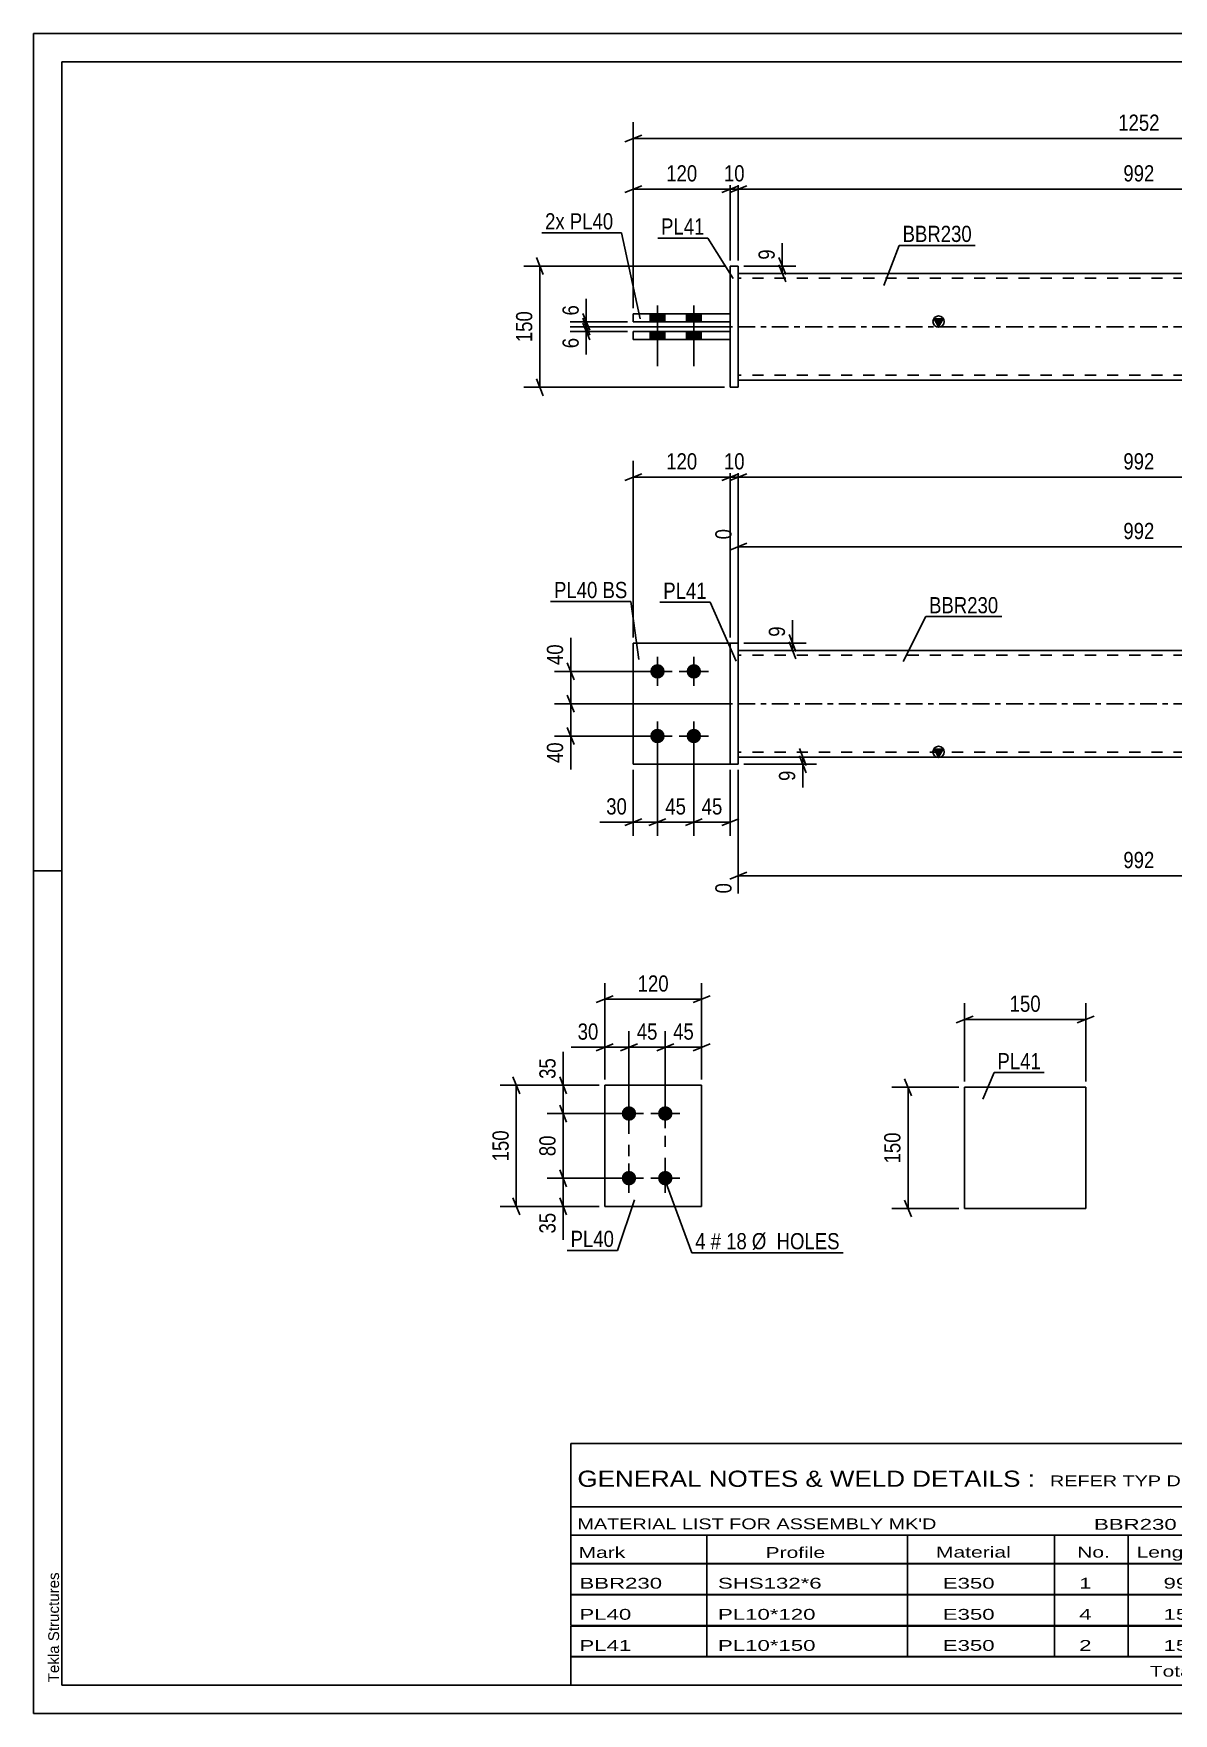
# Model space of a CAD drawing. Header units: millimetres. Extents: x 0 to 420, y 0 to 297.
# Drawn here: x 0 to 201.5, y 0 to 297 of the extents above; entities that cross this region are included whole.
import ezdxf

# ---------------------------------------------------------------- set-up
doc = ezdxf.new("R2010")
doc.units = ezdxf.units.MM
doc.linetypes.add('DXK_LINE_DOT2', pattern=[3.9198, 1.9599, -1.9599])
doc.linetypes.add('DXK_LINE_DOT3', pattern=[5.9187, 2.979, -0.9799, 0.9799, -0.9799])
doc.styles.add('Arial', font='ARIAL.TTF', dxfattribs={"height": 0.2})
doc.styles.add('Arial Narrow', font='ARIALN.TTF', dxfattribs={"height": 0.2})

# ---------------------------------------------------------------- blocks, each defined once
blk = doc.blocks.new('Unknown-585697790-1128')
at = {"color": 5, "linetype": 'Continuous'}
for p, q in [((420, 297), (0, 297)), ((0, 297), (0, 0)), ((0, 292), (0, 297)), ((415, 292), (5, 292)), ((5, 292), (5, 5)), ((5, 149), (0, 149)), ((0, 0), (0, 5)), ((5, 5), (415, 5)), ((0, 0), (420, 0))]:
    blk.add_line(p, q, dxfattribs=at)
at = {"color": 174, "linetype": 'Continuous', "style": 'Arial'}
blk.add_text('Tekla Structures', height=1.9102, rotation=90, dxfattribs=at).set_placement((4.5, 5.5))
blk = doc.blocks.new('Part-585697790-1584 - 1568')
at = {"color": 2, "linetype": 'Continuous'}
for p, q in [((118.11, 111.06), (100.97, 111.06)), ((100.97, 111.06), (100.97, 89.63)), ((118.11, 89.63), (118.11, 111.06)), ((100.97, 89.63), (118.11, 89.63))]:
    blk.add_line(p, q, dxfattribs=at)
blk = doc.blocks.new('Bolt-585697790-1589 - 1568')
at = {"linetype": 'Continuous'}
for points in [[(105.26, 104.78, -1), (105.26, 107.35, -1)], [(111.68, 104.78, -1), (111.68, 107.35, -1)], [(105.26, 93.35, -1), (105.26, 95.92, -1)], [(111.68, 93.35, -1), (111.68, 95.92, -1)]]:
    blk.add_hatch(color=1, dxfattribs=at).paths.add_polyline_path(points)
at = {"color": 1, "linetype": 'Continuous'}
for p, q in [((105.26, 103.49), (105.26, 108.63)), ((111.68, 103.49), (111.68, 108.63)), ((107.83, 106.06), (102.68, 106.06)), ((114.26, 106.06), (109.11, 106.06)), ((105.26, 92.06), (105.26, 97.2)), ((111.68, 92.06), (111.68, 97.2)), ((107.83, 94.63), (102.68, 94.63)), ((114.26, 94.63), (109.11, 94.63))]:
    blk.add_line(p, q, dxfattribs=at)
blk = doc.blocks.new('Part-585697790-1942 - 1926')
at = {"color": 2, "linetype": 'Continuous'}
for p, q in [((106.02, 167.81), (106.02, 189.24)), ((106.02, 189.24), (123.16, 189.24)), ((106.02, 167.81), (123.16, 167.81))]:
    blk.add_line(p, q, dxfattribs=at)
at = {"color": 7, "linetype": 'DXK_LINE_DOT2'}
blk.add_line((123.16, 167.81), (123.16, 189.24), dxfattribs=at)
blk = doc.blocks.new('Part-585697790-1947 - 1926')
at = {"linetype": 'Continuous'}
blk.add_hatch(color=2, dxfattribs=at).paths.add_polyline_path([(160, 169.09), (159.2, 170.49), (160.8, 170.49)])
at = {"color": 2, "linetype": 'Continuous'}
for p, q in [((124.59, 187.95), (266.24, 187.95)), ((160, 169.09), (159.2, 170.49)), ((159.2, 170.49), (160.8, 170.49)), ((160.8, 170.49), (160, 169.09)), ((124.59, 169.09), (266.24, 169.09))]:
    blk.add_line(p, q, dxfattribs=at)
at = {"color": 7, "linetype": 'DXK_LINE_DOT2'}
for p, q in [((124.59, 169.09), (124.59, 187.95)), ((266.24, 169.09), (266.24, 187.95)), ((266.24, 187.09), (124.59, 187.09)), ((266.24, 169.95), (124.59, 169.95))]:
    blk.add_line(p, q, dxfattribs=at)
at = {"color": 7, "linetype": 'DXK_LINE_DOT3'}
blk.add_line((124.59, 178.52), (266.24, 178.52), dxfattribs=at)
at = {"color": 2, "linetype": 'Continuous'}
blk.add_circle((160, 169.99), 1, dxfattribs=at)
blk = doc.blocks.new('Bolt-585697790-1954 - 1926')
at = {"linetype": 'Continuous'}
for points in [[(110.3, 182.95, -1), (110.3, 185.52, -1)], [(116.73, 182.95, -1), (116.73, 185.52, -1)], [(110.3, 171.52, -1), (110.3, 174.09, -1)], [(116.73, 171.52, -1), (116.73, 174.09, -1)]]:
    blk.add_hatch(color=1, dxfattribs=at).paths.add_polyline_path(points)
at = {"color": 1, "linetype": 'Continuous'}
for p, q in [((112.88, 184.24), (107.73, 184.24)), ((110.3, 181.67), (110.3, 186.81)), ((119.3, 184.24), (114.16, 184.24)), ((116.73, 181.67), (116.73, 186.81)), ((110.3, 170.24), (110.3, 175.38)), ((116.73, 170.24), (116.73, 175.38)), ((112.88, 172.81), (107.73, 172.81)), ((119.3, 172.81), (114.16, 172.81))]:
    blk.add_line(p, q, dxfattribs=at)
blk = doc.blocks.new('Part-585697790-1960 - 1926')
at = {"color": 2, "linetype": 'Continuous'}
for p, q in [((124.59, 189.24), (123.16, 189.24)), ((123.16, 189.24), (123.16, 167.81)), ((124.59, 167.81), (124.59, 189.24)), ((123.16, 167.81), (124.59, 167.81))]:
    blk.add_line(p, q, dxfattribs=at)
blk = doc.blocks.new('Part-585697790-1965 - 1926')
at = {"color": 7, "linetype": 'DXK_LINE_DOT2'}
for p, q in [((123.16, 189.24), (106.02, 189.24)), ((106.02, 189.24), (106.02, 167.81)), ((123.16, 167.81), (123.16, 189.24)), ((106.02, 167.81), (123.16, 167.81))]:
    blk.add_line(p, q, dxfattribs=at)
blk = doc.blocks.new('Part-585697790-2284 - 2276')
at = {"color": 2, "linetype": 'Continuous'}
for p, q in [((124.59, 255.9), (123.16, 255.9)), ((123.16, 255.9), (123.16, 234.47)), ((124.59, 234.47), (124.59, 255.9)), ((123.16, 234.47), (124.59, 234.47))]:
    blk.add_line(p, q, dxfattribs=at)
blk = doc.blocks.new('Bolt-585697790-2279 - 2276')
at = {"linetype": 'Continuous'}
for points in [[(109.02, 246.04), (111.59, 246.04), (111.59, 247.47), (109.02, 247.47)], [(109.02, 246.04), (111.59, 246.04), (111.59, 247.47), (109.02, 247.47)], [(115.45, 246.04), (118.02, 246.04), (118.02, 247.47), (115.45, 247.47)], [(115.45, 246.04), (118.02, 246.04), (118.02, 247.47), (115.45, 247.47)], [(109.02, 242.9), (111.59, 242.9), (111.59, 244.33), (109.02, 244.33)], [(109.02, 242.9), (111.59, 242.9), (111.59, 244.33), (109.02, 244.33)], [(115.45, 242.9), (118.02, 242.9), (118.02, 244.33), (115.45, 244.33)], [(115.45, 242.9), (118.02, 242.9), (118.02, 244.33), (115.45, 244.33)]]:
    blk.add_hatch(color=1, dxfattribs=at).paths.add_polyline_path(points)
at = {"color": 1, "linetype": 'Continuous'}
for p, q in [((109.02, 247.47), (109.02, 246.04)), ((109.02, 247.47), (109.02, 246.04)), ((110.3, 248.9), (110.3, 238.18)), ((110.3, 248.9), (110.3, 238.18)), ((111.59, 247.47), (111.59, 246.04)), ((111.59, 247.47), (111.59, 246.04)), ((115.45, 247.47), (115.45, 246.04)), ((115.45, 247.47), (115.45, 246.04)), ((116.73, 248.9), (116.73, 238.18)), ((116.73, 248.9), (116.73, 238.18)), ((118.02, 247.47), (118.02, 246.04)), ((118.02, 247.47), (118.02, 246.04)), ((109.02, 244.33), (109.02, 242.9)), ((109.02, 244.33), (109.02, 242.9)), ((111.59, 244.33), (111.59, 242.9)), ((111.59, 244.33), (111.59, 242.9)), ((115.45, 244.33), (115.45, 242.9)), ((115.45, 244.33), (115.45, 242.9)), ((118.02, 244.33), (118.02, 242.9)), ((118.02, 244.33), (118.02, 242.9))]:
    blk.add_line(p, q, dxfattribs=at)
blk = doc.blocks.new('Part-585697790-2289 - 2276')
at = {"color": 2, "linetype": 'Continuous'}
for p, q in [((106.02, 246.04), (106.02, 247.47)), ((106.02, 247.47), (123.16, 247.47)), ((123.16, 247.47), (123.16, 246.04)), ((123.16, 246.04), (106.02, 246.04))]:
    blk.add_line(p, q, dxfattribs=at)
blk = doc.blocks.new('Part-585697790-2304 - 2276')
at = {"linetype": 'Continuous'}
blk.add_hatch(color=2, dxfattribs=at).paths.add_polyline_path([(160, 245.18), (159.2, 246.58), (160.8, 246.58)])
at = {"color": 2, "linetype": 'Continuous'}
for p, q in [((124.59, 254.61), (266.24, 254.61)), ((160, 245.18), (159.2, 246.58)), ((159.2, 246.58), (160.8, 246.58)), ((160.8, 246.58), (160, 245.18)), ((124.59, 235.75), (266.24, 235.75))]:
    blk.add_line(p, q, dxfattribs=at)
at = {"color": 7, "linetype": 'DXK_LINE_DOT2'}
for p, q in [((124.59, 235.75), (124.59, 254.61)), ((266.24, 253.75), (124.59, 253.75)), ((266.24, 254.61), (266.24, 235.75)), ((266.24, 236.61), (124.59, 236.61))]:
    blk.add_line(p, q, dxfattribs=at)
at = {"color": 7, "linetype": 'DXK_LINE_DOT3'}
blk.add_line((124.59, 245.18), (266.24, 245.18), dxfattribs=at)
at = {"color": 2, "linetype": 'Continuous'}
blk.add_circle((160, 246.08), 1, dxfattribs=at)
blk = doc.blocks.new('Part-585697790-2319 - 2276')
at = {"color": 2, "linetype": 'Continuous'}
for p, q in [((106.02, 244.33), (123.16, 244.33)), ((106.02, 242.9), (106.02, 244.33)), ((123.16, 244.33), (123.16, 242.9)), ((123.16, 242.9), (106.02, 242.9))]:
    blk.add_line(p, q, dxfattribs=at)
blk = doc.blocks.new('Part-585697790-1544 - 1528')
at = {"color": 2, "linetype": 'Continuous'}
for p, q in [((186.03, 110.7), (164.6, 110.7)), ((164.6, 110.7), (164.6, 89.27)), ((186.03, 89.27), (186.03, 110.7)), ((164.6, 89.27), (186.03, 89.27))]:
    blk.add_line(p, q, dxfattribs=at)
blk = doc.blocks.new('Rectangle-585697790-1704 - 1568')
at = {"color": 1, "linetype": 'DXK_LINE_DOT2'}
blk.add_lwpolyline([(105.26, 106.06), (111.68, 106.06), (111.68, 94.63), (105.26, 94.63), (105.26, 106.06)], close=True, dxfattribs=at)
blk = doc.blocks.new('StraightDimension-585697790-1591 - 1568')
at = {"color": 7, "linetype": 'Continuous'}
for p, q in [((100.97, 112.06), (100.97, 129.12)), ((118.11, 112.06), (118.11, 129.12)), ((102.47, 126.87), (99.47, 125.67)), ((100.97, 126.27), (118.11, 126.27)), ((116.61, 125.67), (119.61, 126.87))]:
    blk.add_line(p, q, dxfattribs=at)
at = {"color": 0}
blk.add_wipeout([(112.88, 127.02), (112.88, 131.22), (106.2, 131.22), (106.2, 127.02)], dxfattribs=at)
at = {"color": 3, "style": 'Arial Narrow'}
blk.add_text('120', height=2.863, dxfattribs=at).set_placement((106.8, 127.62))
blk = doc.blocks.new('StraightDimension-585697790-1691 - 1568')
at = {"color": 7, "linetype": 'Continuous'}
for p, q in [((93.03, 96.13), (94.23, 93.13)), ((104.26, 94.63), (90.78, 94.63)), ((93.63, 89.63), (93.63, 94.63)), ((99.97, 89.63), (90.78, 89.63)), ((94.23, 88.13), (93.03, 91.13))]:
    blk.add_line(p, q, dxfattribs=at)
at = {"color": 0}
blk.add_wipeout([(92.88, 89.11), (88.68, 89.11), (88.68, 84.25), (92.88, 84.25)], dxfattribs=at)
at = {"color": 7, "linetype": 'Continuous'}
blk.add_line((93.63, 89.63), (93.63, 83.73), dxfattribs=at)
blk.add_line((93.63, 89.63), (93.63, 83.73), dxfattribs=at)
at = {"color": 3, "style": 'Arial Narrow'}
blk.add_text('35', height=2.863, rotation=90.0002, dxfattribs=at).set_placement((92.28, 84.85))
blk = doc.blocks.new('StraightDimension-585697790-1627 - 1568')
at = {"color": 7, "linetype": 'Continuous'}
for p, q in [((105.26, 107.06), (105.26, 120.62)), ((111.68, 107.06), (111.68, 120.62)), ((103.76, 117.17), (106.76, 118.37)), ((105.26, 117.77), (111.68, 117.77)), ((113.18, 118.37), (110.18, 117.17))]:
    blk.add_line(p, q, dxfattribs=at)
at = {"color": 0}
blk.add_wipeout([(110.9, 118.52), (110.9, 122.72), (106.04, 122.72), (106.04, 118.52)], dxfattribs=at)
at = {"color": 3, "style": 'Arial Narrow'}
blk.add_text('45', height=2.863, dxfattribs=at).set_placement((106.64, 119.12))
blk = doc.blocks.new('StraightDimension-585697790-1611 - 1568')
at = {"color": 7, "linetype": 'Continuous'}
for p, q in [((111.68, 107.06), (111.68, 120.62)), ((118.11, 112.06), (118.11, 120.62)), ((110.18, 117.17), (113.18, 118.37)), ((111.68, 117.77), (118.11, 117.77)), ((119.61, 118.37), (116.61, 117.17))]:
    blk.add_line(p, q, dxfattribs=at)
at = {"color": 0}
blk.add_wipeout([(117.33, 118.52), (117.33, 122.72), (112.47, 122.72), (112.47, 118.52)], dxfattribs=at)
at = {"color": 3, "style": 'Arial Narrow'}
blk.add_text('45', height=2.863, dxfattribs=at).set_placement((113.07, 119.12))
blk = doc.blocks.new('StraightDimension-585697790-1637 - 1568')
at = {"color": 7, "linetype": 'Continuous'}
for p, q in [((100.97, 112.06), (100.97, 120.62)), ((105.26, 107.06), (105.26, 120.62)), ((99.47, 117.17), (102.47, 118.37)), ((100.97, 117.77), (105.26, 117.77)), ((106.76, 118.37), (103.76, 117.17))]:
    blk.add_line(p, q, dxfattribs=at)
at = {"color": 0}
blk.add_wipeout([(100.44, 118.52), (100.44, 122.72), (95.59, 122.72), (95.59, 118.52)], dxfattribs=at)
at = {"color": 7, "linetype": 'Continuous'}
blk.add_line((100.97, 117.77), (95.06, 117.77), dxfattribs=at)
blk.add_line((100.97, 117.77), (95.06, 117.77), dxfattribs=at)
at = {"color": 3, "style": 'Arial Narrow'}
blk.add_text('30', height=2.863, dxfattribs=at).set_placement((96.19, 119.12))
blk = doc.blocks.new('StraightDimension-585697790-1651 - 1568')
at = {"color": 7, "linetype": 'Continuous'}
for p, q in [((99.97, 111.06), (82.49, 111.06)), ((85.94, 109.56), (84.74, 112.56)), ((85.34, 89.63), (85.34, 111.06)), ((99.97, 89.63), (82.49, 89.63)), ((84.74, 91.13), (85.94, 88.13))]:
    blk.add_line(p, q, dxfattribs=at)
at = {"color": 0}
blk.add_wipeout([(84.59, 103.69), (80.39, 103.69), (80.39, 97.01), (84.59, 97.01)], dxfattribs=at)
at = {"color": 3, "style": 'Arial Narrow'}
blk.add_text('150', height=2.863, rotation=90.0002, dxfattribs=at).set_placement((83.99, 97.61))
blk = doc.blocks.new('StraightDimension-585697790-1668 - 1568')
at = {"color": 7, "linetype": 'Continuous'}
for p, q in [((99.97, 111.06), (90.78, 111.06)), ((93.03, 112.56), (94.23, 109.56)), ((93.63, 106.06), (93.63, 111.06)), ((94.23, 104.56), (93.03, 107.56)), ((104.26, 106.06), (90.78, 106.06))]:
    blk.add_line(p, q, dxfattribs=at)
at = {"color": 0}
blk.add_wipeout([(92.88, 116.44), (88.68, 116.44), (88.68, 111.59), (92.88, 111.59)], dxfattribs=at)
at = {"color": 7, "linetype": 'Continuous'}
blk.add_line((93.63, 111.06), (93.63, 116.97), dxfattribs=at)
blk.add_line((93.63, 111.06), (93.63, 116.97), dxfattribs=at)
at = {"color": 3, "style": 'Arial Narrow'}
blk.add_text('35', height=2.863, rotation=90.0002, dxfattribs=at).set_placement((92.28, 112.19))
blk = doc.blocks.new('StraightDimension-585697790-1681 - 1568')
at = {"color": 7, "linetype": 'Continuous'}
for p, q in [((93.03, 107.56), (94.23, 104.56)), ((104.26, 106.06), (90.78, 106.06)), ((93.63, 94.63), (93.63, 106.06)), ((94.23, 93.13), (93.03, 96.13)), ((104.26, 94.63), (90.78, 94.63))]:
    blk.add_line(p, q, dxfattribs=at)
at = {"color": 0}
blk.add_wipeout([(92.88, 102.78), (88.68, 102.78), (88.68, 97.92), (92.88, 97.92)], dxfattribs=at)
at = {"color": 3, "style": 'Arial Narrow'}
blk.add_text('80', height=2.863, rotation=90.0002, dxfattribs=at).set_placement((92.28, 98.52))
blk = doc.blocks.new('StraightDimension-585697790-2153 - 1926')
at = {"color": 7, "linetype": 'Continuous'}
for p, q in [((123.59, 178.52), (92.11, 178.52)), ((94.36, 180.02), (95.56, 177.02)), ((94.96, 172.81), (94.96, 178.52)), ((109.3, 172.81), (92.11, 172.81)), ((95.56, 171.31), (94.36, 174.31))]:
    blk.add_line(p, q, dxfattribs=at)
at = {"color": 0}
blk.add_wipeout([(94.21, 172.28), (90.01, 172.28), (90.01, 167.43), (94.21, 167.43)], dxfattribs=at)
at = {"color": 7, "linetype": 'Continuous'}
blk.add_line((94.96, 172.81), (94.96, 166.9), dxfattribs=at)
blk.add_line((94.96, 172.81), (94.96, 166.9), dxfattribs=at)
at = {"color": 3, "style": 'Arial Narrow'}
blk.add_text('40', height=2.863, rotation=90.0002, dxfattribs=at).set_placement((93.61, 168.03))
blk = doc.blocks.new('StraightDimension-585697790-2006 - 1926')
at = {"color": 7, "linetype": 'Continuous'}
for p, q in [((124.59, 190.24), (124.59, 221.44)), ((266.24, 190.24), (266.24, 221.44)), ((126.09, 219.19), (123.09, 217.99)), ((124.59, 218.59), (266.24, 218.59)), ((264.74, 217.99), (267.74, 219.19))]:
    blk.add_line(p, q, dxfattribs=at)
at = {"color": 0}
blk.add_wipeout([(198.76, 219.34), (198.76, 223.54), (192.07, 223.54), (192.07, 219.34)], dxfattribs=at)
at = {"color": 3, "style": 'Arial Narrow'}
blk.add_text('992', height=2.863, dxfattribs=at).set_placement((192.67, 219.94))
blk = doc.blocks.new('StraightDimension-585697790-2221 - 1926')
at = {"color": 7, "linetype": 'Continuous'}
for p, q in [((266.24, 190.24), (266.24, 213.06)), ((124.59, 188.95), (124.59, 209.41)), ((126.09, 206.88), (123.09, 205.68)), ((124.59, 206.28), (266.24, 206.28)), ((264.74, 205.68), (267.74, 206.88))]:
    blk.add_line(p, q, dxfattribs=at)
at = {"color": 0}
blk.add_wipeout([(198.76, 207.03), (198.76, 211.23), (192.07, 211.23), (192.07, 207.03)], dxfattribs=at)
at = {"color": 0, "linetype": 'Continuous'}
for points in [[(265.64, 213.66), (261.44, 213.66), (261.44, 206.98), (265.64, 206.98)], [(123.99, 210.01), (119.79, 210.01), (119.79, 206.98), (123.99, 206.98)]]:
    blk.add_wipeout(points, dxfattribs=at)
at = {"color": 3, "linetype": 'Continuous', "style": 'Arial Narrow'}
for s, height, p in [('992', 2.863, (265.04, 207.58)), ('0', 2.86, (123.39, 207.58))]:
    blk.add_text(s, height=height, rotation=90.0002, dxfattribs=at).set_placement(p)
at = {"color": 3, "style": 'Arial Narrow'}
blk.add_text('992', height=2.863, dxfattribs=at).set_placement((192.67, 207.63))
blk = doc.blocks.new('StraightDimension-585697790-2032 - 1926')
at = {"color": 7, "linetype": 'Continuous'}
for p, q in [((106.02, 190.24), (106.02, 221.44)), ((123.16, 190.24), (123.16, 221.44)), ((107.52, 219.19), (104.52, 217.99)), ((106.02, 218.59), (123.16, 218.59)), ((121.66, 217.99), (124.66, 219.19))]:
    blk.add_line(p, q, dxfattribs=at)
at = {"color": 0}
blk.add_wipeout([(117.93, 219.34), (117.93, 223.54), (111.25, 223.54), (111.25, 219.34)], dxfattribs=at)
at = {"color": 3, "style": 'Arial Narrow'}
blk.add_text('120', height=2.863, dxfattribs=at).set_placement((111.85, 219.94))
blk = doc.blocks.new('StraightDimension-585697790-2203 - 1926')
at = {"color": 7, "linetype": 'Continuous'}
for p, q in [((110.3, 171.81), (110.3, 155.18)), ((116.73, 171.81), (116.73, 155.18)), ((108.8, 156.98), (111.8, 158.18)), ((110.3, 157.58), (116.73, 157.58)), ((118.23, 158.18), (115.23, 156.98))]:
    blk.add_line(p, q, dxfattribs=at)
at = {"color": 0}
blk.add_wipeout([(115.95, 158.33), (115.95, 162.53), (111.09, 162.53), (111.09, 158.33)], dxfattribs=at)
at = {"color": 3, "style": 'Arial Narrow'}
blk.add_text('45', height=2.863, dxfattribs=at).set_placement((111.69, 158.93))
blk = doc.blocks.new('StraightDimension-585697790-2167 - 1926')
at = {"color": 7, "linetype": 'Continuous'}
for p, q in [((133.59, 190.74), (134.79, 187.74)), ((125.59, 189.24), (136.59, 189.24)), ((125.59, 187.95), (136.59, 187.95)), ((134.79, 186.45), (133.59, 189.45)), ((134.19, 187.95), (134.19, 189.24))]:
    blk.add_line(p, q, dxfattribs=at)
at = {"color": 0}
blk.add_wipeout([(133.44, 192.79), (129.24, 192.79), (129.24, 189.76), (133.44, 189.76)], dxfattribs=at)
at = {"color": 7, "linetype": 'Continuous'}
blk.add_line((134.19, 189.24), (134.19, 193.32), dxfattribs=at)
blk.add_line((134.19, 189.24), (134.19, 193.32), dxfattribs=at)
at = {"color": 3, "style": 'Arial Narrow'}
blk.add_text('9', height=2.86, rotation=90.0002, dxfattribs=at).set_placement((132.84, 190.36))
blk = doc.blocks.new('StraightDimension-585697790-2015 - 1926')
at = {"color": 7, "linetype": 'Continuous'}
for p, q in [((123.16, 190.24), (123.16, 221.44)), ((124.59, 190.24), (124.59, 221.44)), ((121.66, 217.99), (124.66, 219.19)), ((126.09, 219.19), (123.09, 217.99)), ((123.16, 218.59), (124.59, 218.59))]:
    blk.add_line(p, q, dxfattribs=at)
at = {"color": 0}
blk.add_wipeout([(126.3, 219.34), (126.3, 223.54), (121.45, 223.54), (121.45, 219.34)], dxfattribs=at)
at = {"color": 3, "style": 'Arial Narrow'}
blk.add_text('10', height=2.863, dxfattribs=at).set_placement((122.05, 219.94))
blk = doc.blocks.new('StraightDimension-585697790-2190 - 1926')
at = {"color": 7, "linetype": 'Continuous'}
for p, q in [((116.73, 171.81), (116.73, 155.18)), ((123.16, 166.81), (123.16, 155.18)), ((115.23, 156.98), (118.23, 158.18)), ((116.73, 157.58), (123.16, 157.58)), ((124.66, 158.18), (121.66, 156.98))]:
    blk.add_line(p, q, dxfattribs=at)
at = {"color": 0}
blk.add_wipeout([(122.37, 158.33), (122.37, 162.53), (117.52, 162.53), (117.52, 158.33)], dxfattribs=at)
at = {"color": 3, "style": 'Arial Narrow'}
blk.add_text('45', height=2.863, dxfattribs=at).set_placement((118.12, 158.93))
blk = doc.blocks.new('StraightDimension-585697790-2140 - 1926')
at = {"color": 7, "linetype": 'Continuous'}
for p, q in [((109.3, 184.24), (92.11, 184.24)), ((94.36, 185.74), (95.56, 182.74)), ((94.96, 178.52), (94.96, 184.24)), ((123.59, 178.52), (92.11, 178.52)), ((95.56, 177.02), (94.36, 180.02))]:
    blk.add_line(p, q, dxfattribs=at)
at = {"color": 0}
blk.add_wipeout([(94.21, 189.62), (90.01, 189.62), (90.01, 184.76), (94.21, 184.76)], dxfattribs=at)
at = {"color": 7, "linetype": 'Continuous'}
blk.add_line((94.96, 184.24), (94.96, 190.14), dxfattribs=at)
blk.add_line((94.96, 184.24), (94.96, 190.14), dxfattribs=at)
at = {"color": 3, "style": 'Arial Narrow'}
blk.add_text('40', height=2.863, rotation=90.0002, dxfattribs=at).set_placement((93.61, 185.36))
blk = doc.blocks.new('StraightDimension-585697790-2176 - 1926')
at = {"color": 7, "linetype": 'Continuous'}
for p, q in [((135.39, 170.59), (136.59, 167.59)), ((136.59, 166.31), (135.39, 169.31)), ((125.59, 169.09), (138.39, 169.09)), ((125.59, 167.81), (138.39, 167.81)), ((135.99, 167.81), (135.99, 169.09))]:
    blk.add_line(p, q, dxfattribs=at)
at = {"color": 0}
blk.add_wipeout([(135.24, 167.28), (131.04, 167.28), (131.04, 164.26), (135.24, 164.26)], dxfattribs=at)
at = {"color": 7, "linetype": 'Continuous'}
blk.add_line((135.99, 167.81), (135.99, 163.73), dxfattribs=at)
blk.add_line((135.99, 167.81), (135.99, 163.73), dxfattribs=at)
at = {"color": 3, "style": 'Arial Narrow'}
blk.add_text('9', height=2.86, rotation=90.0002, dxfattribs=at).set_placement((134.64, 164.86))
blk = doc.blocks.new('StraightDimension-585697790-2185 - 1926')
at = {"color": 7, "linetype": 'Continuous'}
for p, q in [((124.59, 166.81), (124.59, 144.98)), ((266.24, 166.81), (266.24, 141.33)), ((126.09, 148.71), (123.09, 147.51)), ((264.74, 147.51), (267.74, 148.71)), ((124.59, 148.11), (266.24, 148.11))]:
    blk.add_line(p, q, dxfattribs=at)
at = {"color": 0}
blk.add_wipeout([(198.76, 148.86), (198.76, 153.06), (192.07, 153.06), (192.07, 148.86)], dxfattribs=at)
at = {"color": 0, "linetype": 'Continuous'}
for points in [[(123.99, 147.41), (119.79, 147.41), (119.79, 144.38), (123.99, 144.38)], [(265.64, 147.41), (261.44, 147.41), (261.44, 140.73), (265.64, 140.73)]]:
    blk.add_wipeout(points, dxfattribs=at)
at = {"color": 3, "style": 'Arial Narrow'}
blk.add_text('992', height=2.863, dxfattribs=at).set_placement((192.67, 149.46))
at = {"color": 3, "linetype": 'Continuous', "style": 'Arial Narrow'}
for s, height, p in [('0', 2.86, (123.39, 144.98)), ('992', 2.863, (265.04, 141.33))]:
    blk.add_text(s, height=height, rotation=90.0002, dxfattribs=at).set_placement(p)
blk = doc.blocks.new('StraightDimension-585697790-2210 - 1926')
at = {"color": 7, "linetype": 'Continuous'}
for p, q in [((110.3, 171.81), (110.3, 155.18)), ((106.02, 166.81), (106.02, 155.18)), ((104.52, 156.98), (107.52, 158.18)), ((106.02, 157.58), (110.3, 157.58)), ((111.8, 158.18), (108.8, 156.98))]:
    blk.add_line(p, q, dxfattribs=at)
at = {"color": 0}
blk.add_wipeout([(105.49, 158.33), (105.49, 162.53), (100.64, 162.53), (100.64, 158.33)], dxfattribs=at)
at = {"color": 7, "linetype": 'Continuous'}
blk.add_line((106.02, 157.58), (100.11, 157.58), dxfattribs=at)
blk.add_line((106.02, 157.58), (100.11, 157.58), dxfattribs=at)
at = {"color": 3, "style": 'Arial Narrow'}
blk.add_text('30', height=2.863, dxfattribs=at).set_placement((101.24, 158.93))
blk = doc.blocks.new('StraightDimension-585697790-2413 - 2276')
at = {"color": 7, "linetype": 'Continuous'}
for p, q in [((106.02, 248.47), (106.02, 281.32)), ((284.81, 248.47), (284.81, 281.32)), ((107.52, 279.07), (104.52, 277.87)), ((106.02, 278.47), (284.81, 278.47)), ((283.31, 277.87), (286.31, 279.07))]:
    blk.add_line(p, q, dxfattribs=at)
at = {"color": 0}
blk.add_wipeout([(199.67, 279.22), (199.67, 283.42), (191.16, 283.42), (191.16, 279.22)], dxfattribs=at)
at = {"color": 3, "style": 'Arial Narrow'}
blk.add_text('1252', height=2.863, dxfattribs=at).set_placement((191.76, 279.82))
blk = doc.blocks.new('StraightDimension-585697790-2392 - 2276')
at = {"color": 7, "linetype": 'Continuous'}
for p, q in [((106.02, 248.47), (106.02, 272.36)), ((123.16, 256.9), (123.16, 272.36)), ((107.52, 270.11), (104.52, 268.91)), ((106.02, 269.51), (123.16, 269.51)), ((121.66, 268.91), (124.66, 270.11))]:
    blk.add_line(p, q, dxfattribs=at)
at = {"color": 0}
blk.add_wipeout([(117.93, 270.26), (117.93, 274.46), (111.25, 274.46), (111.25, 270.26)], dxfattribs=at)
at = {"color": 3, "style": 'Arial Narrow'}
blk.add_text('120', height=2.863, dxfattribs=at).set_placement((111.85, 270.86))
blk = doc.blocks.new('StraightDimension-585697790-2321 - 2276')
at = {"color": 7, "linetype": 'Continuous'}
for p, q in [((125.59, 255.9), (134.77, 255.9)), ((131.77, 257.4), (132.97, 254.4)), ((132.97, 253.11), (131.77, 256.11)), ((132.37, 254.61), (132.37, 255.9)), ((125.59, 254.61), (134.77, 254.61))]:
    blk.add_line(p, q, dxfattribs=at)
at = {"color": 0}
blk.add_wipeout([(131.62, 259.45), (127.42, 259.45), (127.42, 256.42), (131.62, 256.42)], dxfattribs=at)
at = {"color": 7, "linetype": 'Continuous'}
blk.add_line((132.37, 255.9), (132.37, 259.97), dxfattribs=at)
blk.add_line((132.37, 255.9), (132.37, 259.97), dxfattribs=at)
at = {"color": 3, "style": 'Arial Narrow'}
blk.add_text('9', height=2.86, rotation=90.0002, dxfattribs=at).set_placement((131.02, 257.02))
blk = doc.blocks.new('StraightDimension-585697790-2382 - 2276')
at = {"color": 7, "linetype": 'Continuous'}
for p, q in [((124.59, 256.9), (124.59, 272.36)), ((266.24, 256.9), (266.24, 272.36)), ((126.09, 270.11), (123.09, 268.91)), ((124.59, 269.51), (266.24, 269.51)), ((264.74, 268.91), (267.74, 270.11))]:
    blk.add_line(p, q, dxfattribs=at)
at = {"color": 0}
blk.add_wipeout([(198.76, 270.26), (198.76, 274.46), (192.07, 274.46), (192.07, 270.26)], dxfattribs=at)
at = {"color": 3, "style": 'Arial Narrow'}
blk.add_text('992', height=2.863, dxfattribs=at).set_placement((192.67, 270.86))
blk = doc.blocks.new('StraightDimension-585697790-2402 - 2276')
at = {"color": 7, "linetype": 'Continuous'}
for p, q in [((123.16, 256.9), (123.16, 272.36)), ((124.59, 256.9), (124.59, 272.36)), ((121.66, 268.91), (124.66, 270.11)), ((126.09, 270.11), (123.09, 268.91)), ((123.16, 269.51), (124.59, 269.51))]:
    blk.add_line(p, q, dxfattribs=at)
at = {"color": 0}
blk.add_wipeout([(126.3, 270.26), (126.3, 274.46), (121.45, 274.46), (121.45, 270.26)], dxfattribs=at)
at = {"color": 3, "style": 'Arial Narrow'}
blk.add_text('10', height=2.863, dxfattribs=at).set_placement((122.05, 270.86))
blk = doc.blocks.new('StraightDimension-585697790-2424 - 2276')
at = {"color": 7, "linetype": 'Continuous'}
for p, q in [((122.16, 255.9), (86.66, 255.9)), ((90.11, 254.4), (88.91, 257.4)), ((89.51, 234.47), (89.51, 255.9)), ((88.91, 235.97), (90.11, 232.97)), ((122.16, 234.47), (86.66, 234.47))]:
    blk.add_line(p, q, dxfattribs=at)
at = {"color": 0}
blk.add_wipeout([(88.76, 248.52), (84.56, 248.52), (84.56, 241.84), (88.76, 241.84)], dxfattribs=at)
at = {"color": 3, "style": 'Arial Narrow'}
blk.add_text('150', height=2.863, rotation=90.0002, dxfattribs=at).set_placement((88.16, 242.44))
blk = doc.blocks.new('StraightDimension-585697790-2435 - 2276')
at = {"color": 7, "linetype": 'Continuous'}
for p, q in [((97.12, 247.54), (98.32, 244.54)), ((98.32, 243.68), (97.12, 246.68)), ((105.02, 246.04), (94.87, 246.04)), ((123.59, 245.18), (94.87, 245.18)), ((97.72, 245.18), (97.72, 246.04))]:
    blk.add_line(p, q, dxfattribs=at)
at = {"color": 0}
blk.add_wipeout([(96.97, 249.59), (92.77, 249.59), (92.77, 246.56), (96.97, 246.56)], dxfattribs=at)
at = {"color": 7, "linetype": 'Continuous'}
blk.add_line((97.72, 246.04), (97.72, 250.12), dxfattribs=at)
blk.add_line((97.72, 246.04), (97.72, 250.12), dxfattribs=at)
at = {"color": 3, "style": 'Arial Narrow'}
blk.add_text('6', height=2.86, rotation=90.0002, dxfattribs=at).set_placement((96.37, 247.16))
blk = doc.blocks.new('StraightDimension-585697790-2451 - 2276')
at = {"color": 7, "linetype": 'Continuous'}
for p, q in [((97.12, 246.68), (98.32, 243.68)), ((123.59, 245.18), (94.87, 245.18)), ((105.02, 244.33), (94.87, 244.33)), ((98.32, 242.83), (97.12, 245.83)), ((97.72, 244.33), (97.72, 245.18))]:
    blk.add_line(p, q, dxfattribs=at)
at = {"color": 0}
blk.add_wipeout([(96.97, 243.8), (92.77, 243.8), (92.77, 240.77), (96.97, 240.77)], dxfattribs=at)
at = {"color": 7, "linetype": 'Continuous'}
blk.add_line((97.72, 244.33), (97.72, 240.25), dxfattribs=at)
blk.add_line((97.72, 244.33), (97.72, 240.25), dxfattribs=at)
at = {"color": 3, "style": 'Arial Narrow'}
blk.add_text('6', height=2.86, rotation=90.0002, dxfattribs=at).set_placement((96.37, 241.37))
blk = doc.blocks.new('StraightDimension-585697790-1546 - 1528')
at = {"color": 7, "linetype": 'Continuous'}
for p, q in [((163.6, 110.7), (151.75, 110.7)), ((155.2, 109.2), (154, 112.2)), ((154.6, 89.27), (154.6, 110.7)), ((163.6, 89.27), (151.75, 89.27)), ((154, 90.77), (155.2, 87.77))]:
    blk.add_line(p, q, dxfattribs=at)
at = {"color": 0}
blk.add_wipeout([(153.85, 103.32), (149.65, 103.32), (149.65, 96.64), (153.85, 96.64)], dxfattribs=at)
at = {"color": 3, "style": 'Arial Narrow'}
blk.add_text('150', height=2.863, rotation=90.0002, dxfattribs=at).set_placement((153.25, 97.24))
blk = doc.blocks.new('StraightDimension-585697790-1555 - 1528')
at = {"color": 7, "linetype": 'Continuous'}
for p, q in [((164.6, 111.7), (164.6, 125.55)), ((186.03, 111.7), (186.03, 125.55)), ((166.1, 123.3), (163.1, 122.1)), ((164.6, 122.7), (186.03, 122.7)), ((184.53, 122.1), (187.53, 123.3))]:
    blk.add_line(p, q, dxfattribs=at)
at = {"color": 0}
blk.add_wipeout([(178.66, 123.45), (178.66, 127.65), (171.97, 127.65), (171.97, 123.45)], dxfattribs=at)
at = {"color": 3, "style": 'Arial Narrow'}
blk.add_text('150', height=2.863, dxfattribs=at).set_placement((172.57, 124.05))
blk = doc.blocks.new('Unknown-585697790-3502')
at = {"color": 7, "linetype": 'Continuous'}
for p, q in [((95, 47.75), (255, 47.75)), ((95, 36.5), (95, 47.75)), ((255, 47.75), (255, 36.5)), ((95, 36.5), (255, 36.5)), ((95, 36.5), (95, 31.5)), ((255, 36.5), (255, 31.5)), ((95, 31.5), (255, 31.5)), ((95, 31.5), (95, 26.5)), ((119, 31.5), (119, 26.5)), ((154.5, 31.5), (154.5, 26.5)), ((180.5, 31.5), (180.5, 26.5)), ((193.5, 31.5), (193.5, 26.5)), ((211, 31.5), (211, 26.5)), ((233, 31.5), (233, 26.5)), ((255, 31.5), (255, 26.5)), ((95, 26.5), (255, 26.5)), ((95, 26.45), (95, 21.05)), ((95, 26.45), (255, 26.45)), ((119, 26.5), (119, 21)), ((154.5, 26.5), (154.5, 21)), ((180.5, 26.5), (180.5, 21)), ((193.5, 26.5), (193.5, 21)), ((211, 26.5), (211, 21)), ((233, 26.5), (233, 21)), ((255, 26.45), (255, 21.05)), ((95, 21.05), (255, 21.05)), ((95, 20.95), (95, 15.55)), ((95, 20.95), (255, 20.95)), ((119, 21), (119, 15.5)), ((154.5, 21), (154.5, 15.5)), ((180.5, 21), (180.5, 15.5)), ((193.5, 21), (193.5, 15.5)), ((211, 21), (211, 15.5)), ((233, 21), (233, 15.5)), ((255, 20.95), (255, 15.55)), ((95, 15.55), (255, 15.55)), ((95, 15.45), (95, 10.05)), ((95, 15.45), (255, 15.45)), ((119, 15.5), (119, 10)), ((154.5, 15.5), (154.5, 10)), ((180.5, 15.5), (180.5, 10)), ((193.5, 15.5), (193.5, 10)), ((211, 15.5), (211, 10)), ((233, 15.5), (233, 10)), ((255, 15.45), (255, 10.05)), ((95, 10.05), (255, 10.05)), ((95, 10), (255, 10)), ((95, 10), (95, 5)), ((211, 10), (211, 5)), ((233, 10), (233, 5)), ((255, 10), (255, 5)), ((95, 5), (255, 5))]:
    blk.add_line(p, q, dxfattribs=at)
at = {"color": 7, "style": 'Arial Narrow'}
for s, height, width, p in [('GENERAL NOTES & WELD DETAILS :', 2.8633, 1.4, (96.15, 40.06)), ('REFER TYP DRAWING TYP-01', 1.9089, 1.6, (179.7, 40.16)), ("MATERIAL LIST FOR ASSEMBLY MK'D", 1.9089, 1.6, (96.15, 32.56)), ('BBR230', 1.909, 1.794707, (187.48, 32.47)), ('1', 1.91, 1.794707, (217.08, 32.56)), ('No. Required', 1.9089, 1.6, (226.41, 32.56)), ('Mark', 1.909, 1.7, (96.34, 27.5)), ('Profile', 1.909, 1.7, (129.41, 27.5)), ('Material', 1.909, 1.7, (159.54, 27.56)), ('No.', 1.909, 1.7, (184.5, 27.56)), ('Length', 1.909, 1.7, (195, 27.56)), ('Area', 1.909, 1.7, (217.5, 27.56)), ('Weight', 1.909, 1.7, (237, 27.56))]:
    blk.add_text(s, height=height, dxfattribs=dict(at, width=width)).set_placement(p)
at = {"color": 7, "linetype": 'Continuous', "style": 'Arial Narrow'}
for s, height, width, p in [('BBR230', 1.909, 1.794707, (96.5, 22.06)), ('SHS132*6', 1.909, 1.794707, (121, 22.06)), ('E350', 1.909, 1.794707, (160.74, 22.06)), ('1', 1.91, 1.794707, (184.86, 22.06)), ('992', 1.909, 1.794707, (199.77, 22.06)), ('0.5', 1.909, 1.794707, (221.32, 22.06)), ('23.5', 1.909, 1.794707, (240.14, 22.06)), ('PL40', 1.909, 1.794707, (96.5, 16.56)), ('PL10*120', 1.909, 1.794707, (121, 16.56)), ('E350', 1.909, 1.794707, (160.74, 16.56)), ('4', 1.91, 1.794707, (184.86, 16.56)), ('150', 1.909, 1.794707, (199.77, 16.56)), ('0.0', 1.909, 1.794707, (221.32, 16.56)), ('5.7', 1.909, 1.794707, (242.33, 16.56)), ('PL41', 1.909, 1.794707, (96.5, 11.06)), ('PL10*150', 1.909, 1.794707, (121, 11.06)), ('E350', 1.909, 1.794707, (160.74, 11.06)), ('2', 1.91, 1.794707, (184.86, 11.06)), ('150', 1.909, 1.794707, (199.77, 11.06)), ('0.1', 1.909, 1.794707, (221.32, 11.06)), ('3.5', 1.909, 1.794707, (242.33, 11.06)), ('Total', 1.909, 1.7, (197.33, 6.5)), ('0.8', 1.909, 1.794707, (220.83, 6.5)), ('32.7', 1.909, 1.794707, (240.14, 6.5))]:
    blk.add_text(s, height=height, dxfattribs=dict(at, width=width)).set_placement(p)
blk = doc.blocks.new('Mark-585697790-1585 - 1568')
at = {"color": 0}
blk.add_wipeout([(118.81, 82.06), (118.81, 85.06), (116.98, 85.06), (116.98, 82.06)], dxfattribs=at)
blk.add_wipeout([(118.81, 82.06), (118.81, 85.06), (116.98, 85.06), (116.98, 82.06)], dxfattribs=at)
at = {"color": 7, "linetype": 'Continuous'}
blk.add_line((111.69, 94.2), (116.38, 81.46), dxfattribs=at)
at = {"color": 0}
blk.add_wipeout([(121.54, 82.06), (121.54, 85.06), (119.71, 85.06), (119.71, 82.06)], dxfattribs=at)
blk.add_wipeout([(121.54, 82.06), (121.54, 85.06), (119.71, 85.06), (119.71, 82.06)], dxfattribs=at)
at = {"color": 3, "style": 'Arial Narrow'}
blk.add_text('4', height=2.86, dxfattribs=at).set_placement((116.98, 82.06))
at = {"color": 0}
blk.add_wipeout([(126.09, 82.06), (126.09, 85.06), (122.44, 85.06), (122.44, 82.06)], dxfattribs=at)
blk.add_wipeout([(126.09, 82.06), (126.09, 85.06), (122.44, 85.06), (122.44, 82.06)], dxfattribs=at)
at = {"color": 3, "style": 'Arial Narrow'}
blk.add_text('#', height=2.86, dxfattribs=at).set_placement((119.71, 82.06))
at = {"color": 0}
blk.add_wipeout([(142.52, 82.06), (142.52, 85.06), (126.99, 85.06), (126.99, 82.06)], dxfattribs=at)
blk.add_wipeout([(142.52, 82.06), (142.52, 85.06), (126.99, 85.06), (126.99, 82.06)], dxfattribs=at)
at = {"color": 7, "linetype": 'Continuous'}
blk.add_line((116.38, 81.46), (143.12, 81.46), dxfattribs=at)
at = {"color": 3, "style": 'Arial Narrow'}
for s, p in [('18', (122.44, 82.06)), ('Ø  HOLES', (126.99, 82.06))]:
    blk.add_text(s, height=2.863, dxfattribs=at).set_placement(p)
blk = doc.blocks.new('Mark-585697790-1580 - 1568')
at = {"color": 0}
blk.add_wipeout([(102.62, 82.47), (102.62, 85.47), (94.94, 85.47), (94.94, 82.47)], dxfattribs=at)
blk.add_wipeout([(102.62, 82.47), (102.62, 85.47), (94.94, 85.47), (94.94, 82.47)], dxfattribs=at)
at = {"color": 30, "linetype": 'Continuous'}
for p in [(106.25, 90.83), (94.34, 81.87)]:
    blk.add_line(p, (103.22, 81.87), dxfattribs=at)
at = {"color": 3, "style": 'Arial Narrow'}
blk.add_text('PL40', height=2.863, dxfattribs=at).set_placement((94.94, 82.47))
blk = doc.blocks.new('Mark-585697790-1943 - 1926')
at = {"color": 0}
blk.add_wipeout([(170.56, 194.51), (170.56, 197.51), (158.32, 197.51), (158.32, 194.51)], dxfattribs=at)
blk.add_wipeout([(170.56, 194.51), (170.56, 197.51), (158.32, 197.51), (158.32, 194.51)], dxfattribs=at)
at = {"color": 30, "linetype": 'Continuous'}
for p, q in [((153.74, 186.01), (157.72, 193.91)), ((157.72, 193.91), (171.16, 193.91))]:
    blk.add_line(p, q, dxfattribs=at)
at = {"color": 3, "style": 'Arial Narrow'}
blk.add_text('BBR230', height=2.863, dxfattribs=at).set_placement((158.32, 194.51))
blk = doc.blocks.new('Mark-585697790-1956 - 1926')
at = {"color": 0}
blk.add_wipeout([(119.01, 197.06), (119.01, 200.06), (111.33, 200.06), (111.33, 197.06)], dxfattribs=at)
blk.add_wipeout([(119.01, 197.06), (119.01, 200.06), (111.33, 200.06), (111.33, 197.06)], dxfattribs=at)
at = {"color": 30, "linetype": 'Continuous'}
for p in [(110.73, 196.46), (124.23, 186.02)]:
    blk.add_line(p, (119.61, 196.46), dxfattribs=at)
at = {"color": 3, "style": 'Arial Narrow'}
blk.add_text('PL41', height=2.863, dxfattribs=at).set_placement((111.33, 197.06))
blk = doc.blocks.new('MarkSet-585697790-2245 - 1926')
at = {"color": 0}
blk.add_wipeout([(99.69, 197.19), (99.69, 200.19), (92.01, 200.19), (92.01, 197.19)], dxfattribs=at)
blk.add_wipeout([(99.69, 197.19), (99.69, 200.19), (92.01, 200.19), (92.01, 197.19)], dxfattribs=at)
blk.add_wipeout([(104.97, 197.19), (104.97, 200.19), (100.59, 200.19), (100.59, 197.19)], dxfattribs=at)
blk.add_wipeout([(104.97, 197.19), (104.97, 200.19), (100.59, 200.19), (100.59, 197.19)], dxfattribs=at)
at = {"color": 30, "linetype": 'Continuous'}
for p in [(91.41, 196.59), (107.02, 186.31)]:
    blk.add_line(p, (105.57, 196.59), dxfattribs=at)
at = {"color": 3, "style": 'Arial Narrow'}
for s, p in [('PL40', (92.01, 197.19)), ('BS', (100.59, 197.19))]:
    blk.add_text(s, height=2.863, dxfattribs=at).set_placement(p)
blk = doc.blocks.new('Mark-585697790-2300 - 2276')
at = {"color": 0}
blk.add_wipeout([(165.88, 260.16), (165.88, 263.16), (153.64, 263.16), (153.64, 260.16)], dxfattribs=at)
blk.add_wipeout([(165.88, 260.16), (165.88, 263.16), (153.64, 263.16), (153.64, 260.16)], dxfattribs=at)
at = {"color": 30, "linetype": 'Continuous'}
for p, q in [((150.31, 252.49), (153.04, 259.56)), ((153.04, 259.56), (166.48, 259.56))]:
    blk.add_line(p, q, dxfattribs=at)
at = {"color": 3, "style": 'Arial Narrow'}
blk.add_text('BBR230', height=2.863, dxfattribs=at).set_placement((153.64, 260.16))
blk = doc.blocks.new('Mark-585697790-2280 - 2276')
at = {"color": 0}
blk.add_wipeout([(118.62, 261.46), (118.62, 264.46), (110.94, 264.46), (110.94, 261.46)], dxfattribs=at)
blk.add_wipeout([(118.62, 261.46), (118.62, 264.46), (110.94, 264.46), (110.94, 261.46)], dxfattribs=at)
at = {"color": 30, "linetype": 'Continuous'}
for p in [(110.34, 260.86), (123.7, 253.72)]:
    blk.add_line(p, (119.22, 260.86), dxfattribs=at)
at = {"color": 3, "style": 'Arial Narrow'}
blk.add_text('PL41', height=2.863, dxfattribs=at).set_placement((110.94, 261.46))
blk = doc.blocks.new('MarkSet-585697790-2489 - 2276')
at = {"color": 30, "linetype": 'Continuous'}
blk.add_line((107.23, 246.58), (103.97, 261.78), dxfattribs=at)
at = {"color": 0}
blk.add_wipeout([(93.9, 262.38), (93.9, 265.38), (90.43, 265.38), (90.43, 262.38)], dxfattribs=at)
blk.add_wipeout([(93.9, 262.38), (93.9, 265.38), (90.43, 265.38), (90.43, 262.38)], dxfattribs=at)
blk.add_wipeout([(102.47, 262.38), (102.47, 265.38), (94.8, 265.38), (94.8, 262.38)], dxfattribs=at)
blk.add_wipeout([(102.47, 262.38), (102.47, 265.38), (94.8, 265.38), (94.8, 262.38)], dxfattribs=at)
at = {"color": 30, "linetype": 'Continuous'}
blk.add_line((89.83, 261.78), (103.97, 261.78), dxfattribs=at)
at = {"color": 3, "style": 'Arial Narrow'}
for s, p in [('2x', (90.43, 262.38)), ('PL40', (94.8, 262.38))]:
    blk.add_text(s, height=2.863, dxfattribs=at).set_placement(p)
blk = doc.blocks.new('Mark-585697790-1540 - 1528')
at = {"color": 0}
blk.add_wipeout([(178.08, 113.89), (178.08, 116.89), (170.41, 116.89), (170.41, 113.89)], dxfattribs=at)
blk.add_wipeout([(178.08, 113.89), (178.08, 116.89), (170.41, 116.89), (170.41, 113.89)], dxfattribs=at)
at = {"color": 30, "linetype": 'Continuous'}
for p, q in [((167.84, 108.61), (169.81, 113.29)), ((169.81, 113.29), (178.68, 113.29))]:
    blk.add_line(p, q, dxfattribs=at)
at = {"color": 3, "style": 'Arial Narrow'}
blk.add_text('PL41', height=2.863, dxfattribs=at).set_placement((170.41, 113.89))

msp = doc.modelspace()

# ---------------------------------------------------------------- block references
for name in ['Unknown-585697790-1128', 'Part-585697790-2284 - 2276', 'Part-585697790-2304 - 2276', 'Part-585697790-2289 - 2276', 'Bolt-585697790-2279 - 2276', 'Part-585697790-2319 - 2276', 'Part-585697790-1942 - 1926', 'Part-585697790-1965 - 1926', 'Part-585697790-1960 - 1926', 'Part-585697790-1947 - 1926', 'Bolt-585697790-1954 - 1926', 'Part-585697790-1584 - 1568', 'Part-585697790-1544 - 1528', 'Bolt-585697790-1589 - 1568', 'Rectangle-585697790-1704 - 1568', 'Unknown-585697790-3502']:
    msp.add_blockref(name, (0, 0))

# ---------------------------------------------------------------- next in the draw order: block references
for name in ['StraightDimension-585697790-2413 - 2276', 'StraightDimension-585697790-2006 - 1926', 'StraightDimension-585697790-2153 - 1926', 'StraightDimension-585697790-1591 - 1568', 'StraightDimension-585697790-1546 - 1528', 'StraightDimension-585697790-1691 - 1568', 'Mark-585697790-1585 - 1568']:
    msp.add_blockref(name, (0, 0))

# ---------------------------------------------------------------- next in the draw order: block references
for name in ['StraightDimension-585697790-2392 - 2276', 'StraightDimension-585697790-2221 - 1926', 'StraightDimension-585697790-2203 - 1926', 'StraightDimension-585697790-1555 - 1528', 'StraightDimension-585697790-1627 - 1568']:
    msp.add_blockref(name, (0, 0))

# ---------------------------------------------------------------- next in the draw order: block references
for name in ['StraightDimension-585697790-2321 - 2276', 'StraightDimension-585697790-2032 - 1926', 'Mark-585697790-1943 - 1926', 'StraightDimension-585697790-2210 - 1926', 'StraightDimension-585697790-2190 - 1926', 'StraightDimension-585697790-1637 - 1568', 'StraightDimension-585697790-1611 - 1568', 'Mark-585697790-1540 - 1528']:
    msp.add_blockref(name, (0, 0))

# ---------------------------------------------------------------- next in the draw order: block references
for name in ['StraightDimension-585697790-2382 - 2276', 'StraightDimension-585697790-2167 - 1926', 'StraightDimension-585697790-2176 - 1926', 'StraightDimension-585697790-1651 - 1568']:
    msp.add_blockref(name, (0, 0))

# ---------------------------------------------------------------- next in the draw order: block references
for name in ['StraightDimension-585697790-2402 - 2276', 'Mark-585697790-2300 - 2276', 'StraightDimension-585697790-2015 - 1926', 'StraightDimension-585697790-2185 - 1926', 'StraightDimension-585697790-1668 - 1568', 'Mark-585697790-1580 - 1568']:
    msp.add_blockref(name, (0, 0))

# ---------------------------------------------------------------- next in the draw order: block references
for name in ['StraightDimension-585697790-2424 - 2276', 'StraightDimension-585697790-2140 - 1926', 'StraightDimension-585697790-1681 - 1568']:
    msp.add_blockref(name, (0, 0))

# ---------------------------------------------------------------- next in the draw order: block references
for name in ['Mark-585697790-2280 - 2276', 'StraightDimension-585697790-2435 - 2276', 'MarkSet-585697790-2245 - 1926', 'Mark-585697790-1956 - 1926']:
    msp.add_blockref(name, (0, 0))

# ---------------------------------------------------------------- next in the draw order: block references
msp.add_blockref('StraightDimension-585697790-2451 - 2276', (0, 0))

# ---------------------------------------------------------------- next in the draw order: block references
msp.add_blockref('MarkSet-585697790-2489 - 2276', (0, 0))

doc.saveas('drawing.dxf')
